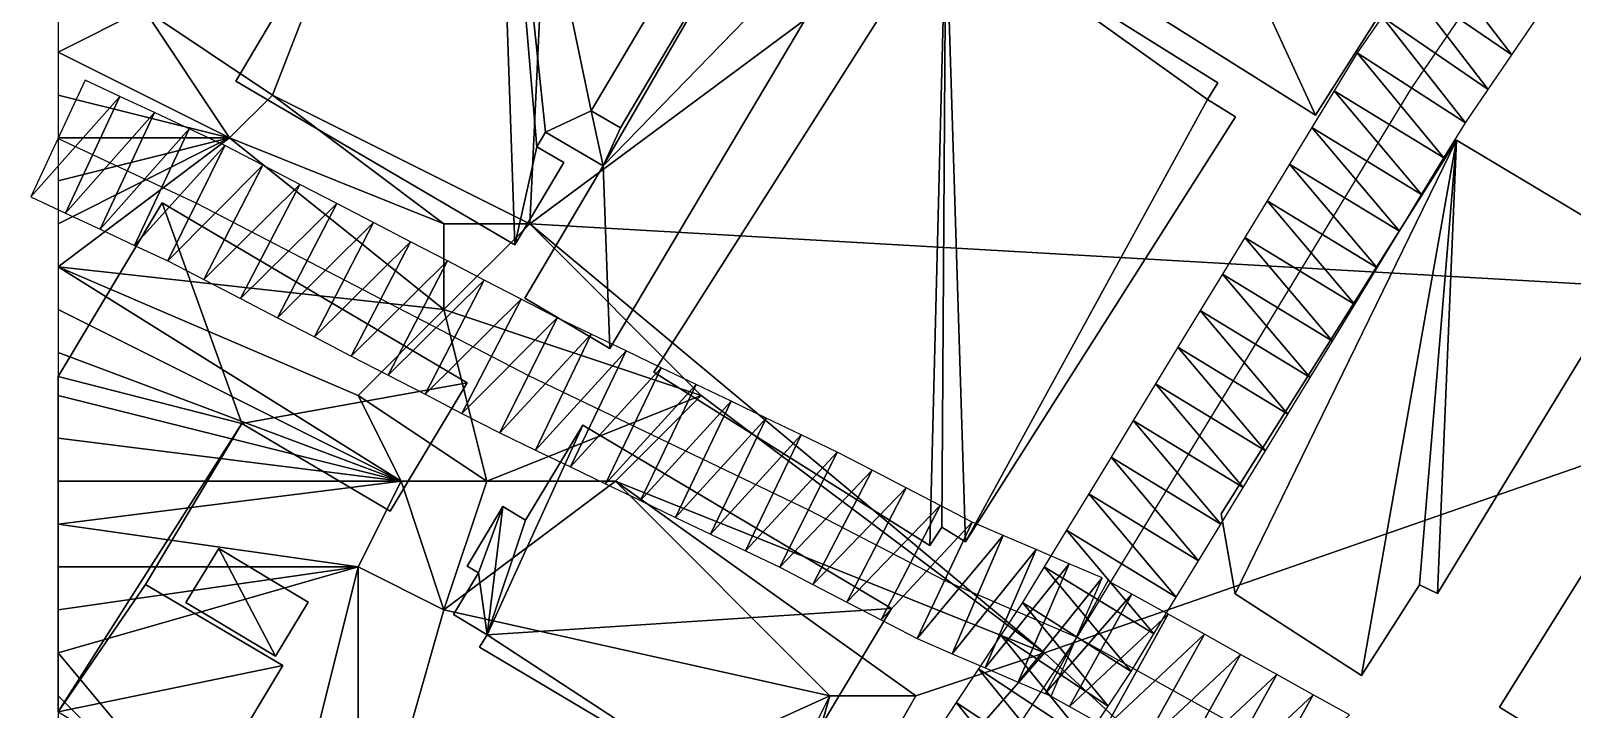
# Model space of a CAD drawing. Header units: metres. Extents: x -1103 to 901, y -902 to 905.
# Drawn here: x -1101.3 to -1029.4, y 79.4 to 111 of the extents above; entities that cross this region are included whole.
import ezdxf

# ---------------------------------------------------------------- set-up
doc = ezdxf.new("R2010")
doc.units = ezdxf.units.M
for name, color, linetype in [('OSM_BUILDING_FOOTPRINTS', 7, 'CONTINUOUS'), ('OSM_BUILDING_ROOFS', 1, 'CONTINUOUS'), ('OSM_BUILDING_WALLS', 8, 'CONTINUOUS'), ('OSM_ROAD_AXES', 2, 'CONTINUOUS'), ('OSM_ROAD_SURFACE', 9, 'CONTINUOUS'), ('OSM_TERRAIN', 3, 'CONTINUOUS')]:
    doc.layers.add(name, color=color, linetype=linetype)

msp = doc.modelspace()

# ---------------------------------------------------------------- linework, layer by layer
at = {"layer": 'OSM_BUILDING_FOOTPRINTS'}
for points in [[(-1059.004, 118.166, 16), (-1051.72, 129.579, 16), (-1034.078, 118.487, 16), (-1041.351, 107.063, 16), (-1059.004, 118.166, 16)], [(-1091.701, 108.643, 16.018), (-1079.664, 128.937, 16.018), (-1066.764, 121.384, 16.018), (-1075.131, 107.272, 16.018), (-1073.772, 106.476, 16.018), (-1064.962, 121.329, 16.018), (-1060.795, 118.885, 16.018), (-1074.269, 96.191, 16.018), (-1078.237, 98.525, 16.018), (-1074.578, 104.696, 16.018), (-1077.264, 106.277, 16.018), (-1077.673, 105.591, 16.018), (-1076.413, 104.862, 16.018), (-1078.69, 101.024, 16.018), (-1091.701, 108.643, 16.018)], [(-1072.213, 95.074, 16), (-1058.595, 116.518, 16), (-1045.905, 108.567, 16), (-1046.391, 107.793, 16), (-1045.087, 106.986, 16), (-1057.677, 87.168, 16), (-1058.782, 87.853, 16), (-1059.335, 87.002, 16), (-1072.213, 95.074, 16)], [(-1045.75, 88.484, 16), (-1034.774, 105.902, 16), (-1025.997, 100.649, 16), (-1035.658, 84.768, 16), (-1036.498, 85.166, 16), (-1039.206, 80.942, 16), (-1045.109, 84.746, 16), (-1045.75, 88.484, 16)], [(-1089.512, 81.405, 17.056), (-1095.923, 85.187, 17.056), (-1091.435, 92.696, 17.056), (-1084.504, 88.594, 17.056), (-1080.923, 94.577, 17.056), (-1095.149, 102.981, 17.056), (-1100, 94.873, 17.056), (-1100, 79.241, 17.056), (-1093.214, 75.234, 17.056)], [(-1032.773, 79.46, 16.001), (-1023.057, 95.02, 16.001), (-1015.496, 90.353, 16.001), (-1018.127, 86.14, 16.001), (-1019.95, 87.268, 16.001), (-1023.001, 82.391, 16.001), (-1019.221, 80.057, 16.001), (-1023.255, 73.599, 16.001), (-1032.773, 79.46, 16.001)], [(-1081.564, 83.783, 16.107), (-1080.392, 85.729, 16.107), (-1080.923, 86.039, 16.107), (-1079.254, 88.815, 16.107), (-1078.193, 88.185, 16.107), (-1075.529, 92.608, 16.107), (-1061.126, 84.071, 16.107), (-1066.973, 74.328, 16.107), (-1080.337, 82.257, 16.107), (-1079.983, 82.843, 16.107), (-1081.564, 83.783, 16.107)], [(-1094.033, 84.336, 17.602), (-1092.507, 86.857, 17.602), (-1088.329, 84.358, 17.602), (-1089.865, 81.836, 17.602), (-1094.033, 84.336, 17.602)]]:
    msp.add_polyline3d(points, close=True, dxfattribs=at)
at = {"layer": 'OSM_BUILDING_ROOFS'}
for points in [[(-1051.72, 129.579, 37.2), (-1059.004, 118.166, 37.2), (-1041.351, 107.063, 37.2)], [(-1051.72, 129.579, 37.2), (-1041.351, 107.063, 37.2), (-1034.078, 118.487, 37.2)], [(-1079.664, 128.937, 34.018), (-1091.701, 108.643, 34.018), (-1078.69, 101.024, 34.018)], [(-1075.131, 107.272, 34.018), (-1066.764, 121.384, 34.018), (-1079.664, 128.937, 34.018)], [(-1079.664, 128.937, 34.018), (-1078.69, 101.024, 34.018), (-1077.673, 105.591, 34.018)], [(-1079.664, 128.937, 34.018), (-1077.673, 105.591, 34.018), (-1077.264, 106.277, 34.018)], [(-1077.264, 106.277, 34.018), (-1075.131, 107.272, 34.018), (-1079.664, 128.937, 34.018)], [(-1074.578, 104.696, 34.018), (-1060.795, 118.885, 34.018), (-1064.962, 121.329, 34.018)], [(-1074.578, 104.696, 34.018), (-1064.962, 121.329, 34.018), (-1073.772, 106.476, 34.018)], [(-1074.578, 104.696, 34.018), (-1074.269, 96.191, 34.018), (-1060.795, 118.885, 34.018)], [(-1058.595, 116.518, 27.6), (-1072.213, 95.074, 27.6), (-1059.335, 87.002, 27.6)], [(-1058.595, 116.518, 27.6), (-1059.335, 87.002, 27.6), (-1058.782, 87.853, 27.6)], [(-1058.595, 116.518, 27.6), (-1058.782, 87.853, 27.6), (-1057.677, 87.168, 27.6)], [(-1046.391, 107.793, 27.6), (-1045.905, 108.567, 27.6), (-1058.595, 116.518, 27.6)], [(-1046.391, 107.793, 27.6), (-1058.595, 116.518, 27.6), (-1057.677, 87.168, 27.6)], [(-1077.264, 106.277, 34.018), (-1074.578, 104.696, 34.018), (-1075.131, 107.272, 34.018)], [(-1074.578, 104.696, 34.018), (-1073.772, 106.476, 34.018), (-1075.131, 107.272, 34.018)], [(-1057.677, 87.168, 27.6), (-1045.087, 106.986, 27.6), (-1046.391, 107.793, 27.6)], [(-1034.774, 105.902, 30.8), (-1045.75, 88.484, 30.8), (-1045.109, 84.746, 30.8)], [(-1034.774, 105.902, 30.8), (-1045.109, 84.746, 30.8), (-1039.206, 80.942, 30.8)], [(-1034.774, 105.902, 30.8), (-1039.206, 80.942, 30.8), (-1036.498, 85.166, 30.8)], [(-1034.774, 105.902, 30.8), (-1036.498, 85.166, 30.8), (-1035.658, 84.768, 30.8)], [(-1034.774, 105.902, 30.8), (-1035.658, 84.768, 30.8), (-1025.997, 100.649, 30.8)], [(-1078.69, 101.024, 34.018), (-1076.413, 104.862, 34.018), (-1077.673, 105.591, 34.018)], [(-1074.578, 104.696, 34.018), (-1078.237, 98.525, 34.018), (-1074.269, 96.191, 34.018)], [(-1091.435, 92.696, 31.856), (-1095.149, 102.981, 31.856), (-1100, 94.873, 31.856)], [(-1091.435, 92.696, 31.856), (-1080.923, 94.577, 31.856), (-1095.149, 102.981, 31.856)], [(-1023.057, 95.02, 27.601), (-1032.773, 79.46, 27.601), (-1023.255, 73.599, 27.601)], [(-1091.435, 92.696, 31.856), (-1100, 94.873, 31.856), (-1100, 79.241, 31.856)], [(-1091.435, 92.696, 31.856), (-1084.504, 88.594, 31.856), (-1080.923, 94.577, 31.856)], [(-1100, 79.241, 31.856), (-1095.923, 85.187, 31.856), (-1091.435, 92.696, 31.856)], [(-1079.983, 82.843, 30.907), (-1061.126, 84.071, 30.907), (-1075.529, 92.608, 30.907)], [(-1079.983, 82.843, 30.907), (-1075.529, 92.608, 30.907), (-1078.193, 88.185, 30.907)], [(-1079.254, 88.815, 30.907), (-1080.923, 86.039, 30.907), (-1080.392, 85.729, 30.907)], [(-1079.254, 88.815, 30.907), (-1080.392, 85.729, 30.907), (-1079.983, 82.843, 30.907)], [(-1079.983, 82.843, 30.907), (-1078.193, 88.185, 30.907), (-1079.254, 88.815, 30.907)], [(-1092.507, 86.857, 27.602), (-1094.033, 84.336, 27.602), (-1089.865, 81.836, 27.602)], [(-1092.507, 86.857, 27.602), (-1089.865, 81.836, 27.602), (-1088.329, 84.358, 27.602)], [(-1080.392, 85.729, 30.907), (-1081.564, 83.783, 30.907), (-1079.983, 82.843, 30.907)], [(-1100, 79.241, 31.856), (-1089.512, 81.405, 31.856), (-1095.923, 85.187, 31.856)], [(-1079.983, 82.843, 30.907), (-1066.973, 74.328, 30.907), (-1061.126, 84.071, 30.907)], [(-1079.983, 82.843, 30.907), (-1080.337, 82.257, 30.907), (-1066.973, 74.328, 30.907)], [(-1100, 79.241, 31.856), (-1093.214, 75.234, 31.856), (-1089.512, 81.405, 31.856)]]:
    msp.add_3dface(points, dxfattribs=at)
at = {"layer": 'OSM_BUILDING_WALLS'}
for points in [[(-1079.664, 128.937, 16.018), (-1091.701, 108.643, 16.018), (-1091.701, 108.643, 34.018)], [(-1079.664, 128.937, 16.018), (-1091.701, 108.643, 34.018), (-1079.664, 128.937, 34.018)], [(-1075.131, 107.272, 16.018), (-1066.764, 121.384, 16.018), (-1066.764, 121.384, 34.018)], [(-1075.131, 107.272, 16.018), (-1066.764, 121.384, 34.018), (-1075.131, 107.272, 34.018)], [(-1064.962, 121.329, 16.018), (-1073.772, 106.476, 16.018), (-1073.772, 106.476, 34.018)], [(-1064.962, 121.329, 16.018), (-1073.772, 106.476, 34.018), (-1064.962, 121.329, 34.018)], [(-1074.269, 96.191, 16.018), (-1060.795, 118.885, 16.018), (-1060.795, 118.885, 34.018)], [(-1074.269, 96.191, 16.018), (-1060.795, 118.885, 34.018), (-1074.269, 96.191, 34.018)], [(-1059.004, 118.166, 16), (-1041.351, 107.063, 16), (-1041.351, 107.063, 37.2)], [(-1059.004, 118.166, 16), (-1041.351, 107.063, 37.2), (-1059.004, 118.166, 37.2)], [(-1041.351, 107.063, 16), (-1034.078, 118.487, 16), (-1034.078, 118.487, 37.2)], [(-1041.351, 107.063, 16), (-1034.078, 118.487, 37.2), (-1041.351, 107.063, 37.2)], [(-1058.595, 116.518, 16), (-1072.213, 95.074, 16), (-1072.213, 95.074, 27.6)], [(-1058.595, 116.518, 16), (-1072.213, 95.074, 27.6), (-1058.595, 116.518, 27.6)], [(-1045.905, 108.567, 16), (-1058.595, 116.518, 16), (-1058.595, 116.518, 27.6)], [(-1045.905, 108.567, 16), (-1058.595, 116.518, 27.6), (-1045.905, 108.567, 27.6)], [(-1091.701, 108.643, 16.018), (-1078.69, 101.024, 16.018), (-1078.69, 101.024, 34.018)], [(-1091.701, 108.643, 16.018), (-1078.69, 101.024, 34.018), (-1091.701, 108.643, 34.018)], [(-1046.391, 107.793, 16), (-1045.905, 108.567, 16), (-1045.905, 108.567, 27.6)], [(-1046.391, 107.793, 16), (-1045.905, 108.567, 27.6), (-1046.391, 107.793, 27.6)], [(-1073.772, 106.476, 16.018), (-1075.131, 107.272, 16.018), (-1075.131, 107.272, 34.018)], [(-1073.772, 106.476, 16.018), (-1075.131, 107.272, 34.018), (-1073.772, 106.476, 34.018)], [(-1045.087, 106.986, 16), (-1046.391, 107.793, 16), (-1046.391, 107.793, 27.6)], [(-1045.087, 106.986, 16), (-1046.391, 107.793, 27.6), (-1045.087, 106.986, 27.6)], [(-1057.677, 87.168, 16), (-1045.087, 106.986, 16), (-1045.087, 106.986, 27.6)], [(-1057.677, 87.168, 16), (-1045.087, 106.986, 27.6), (-1057.677, 87.168, 27.6)], [(-1077.673, 105.591, 16.018), (-1077.264, 106.277, 16.018), (-1077.264, 106.277, 34.018)], [(-1077.673, 105.591, 16.018), (-1077.264, 106.277, 34.018), (-1077.673, 105.591, 34.018)], [(-1077.264, 106.277, 16.018), (-1074.578, 104.696, 16.018), (-1074.578, 104.696, 34.018)], [(-1077.264, 106.277, 16.018), (-1074.578, 104.696, 34.018), (-1077.264, 106.277, 34.018)], [(-1034.774, 105.902, 16), (-1045.75, 88.484, 16), (-1045.75, 88.484, 30.8)], [(-1034.774, 105.902, 16), (-1045.75, 88.484, 30.8), (-1034.774, 105.902, 30.8)], [(-1025.997, 100.649, 16), (-1034.774, 105.902, 16), (-1034.774, 105.902, 30.8)], [(-1025.997, 100.649, 16), (-1034.774, 105.902, 30.8), (-1025.997, 100.649, 30.8)], [(-1076.413, 104.862, 16.018), (-1077.673, 105.591, 16.018), (-1077.673, 105.591, 34.018)], [(-1076.413, 104.862, 16.018), (-1077.673, 105.591, 34.018), (-1076.413, 104.862, 34.018)], [(-1078.69, 101.024, 16.018), (-1076.413, 104.862, 16.018), (-1076.413, 104.862, 34.018)], [(-1078.69, 101.024, 16.018), (-1076.413, 104.862, 34.018), (-1078.69, 101.024, 34.018)], [(-1074.578, 104.696, 16.018), (-1078.237, 98.525, 16.018), (-1078.237, 98.525, 34.018)], [(-1074.578, 104.696, 16.018), (-1078.237, 98.525, 34.018), (-1074.578, 104.696, 34.018)], [(-1095.149, 102.981, 17.056), (-1100, 94.873, 17.056), (-1100, 94.873, 31.856)], [(-1095.149, 102.981, 17.056), (-1100, 94.873, 31.856), (-1095.149, 102.981, 31.856)], [(-1080.923, 94.577, 17.056), (-1095.149, 102.981, 17.056), (-1095.149, 102.981, 31.856)], [(-1080.923, 94.577, 17.056), (-1095.149, 102.981, 31.856), (-1080.923, 94.577, 31.856)], [(-1035.658, 84.768, 16), (-1025.997, 100.649, 16), (-1025.997, 100.649, 30.8)], [(-1035.658, 84.768, 16), (-1025.997, 100.649, 30.8), (-1035.658, 84.768, 30.8)], [(-1078.237, 98.525, 16.018), (-1074.269, 96.191, 16.018), (-1074.269, 96.191, 34.018)], [(-1078.237, 98.525, 16.018), (-1074.269, 96.191, 34.018), (-1078.237, 98.525, 34.018)], [(-1072.213, 95.074, 16), (-1059.335, 87.002, 16), (-1059.335, 87.002, 27.6)], [(-1072.213, 95.074, 16), (-1059.335, 87.002, 27.6), (-1072.213, 95.074, 27.6)], [(-1023.057, 95.02, 16.001), (-1032.773, 79.46, 16.001), (-1032.773, 79.46, 27.601)], [(-1023.057, 95.02, 16.001), (-1032.773, 79.46, 27.601), (-1023.057, 95.02, 27.601)], [(-1100, 94.873, 17.056), (-1100, 79.241, 17.056), (-1100, 79.241, 31.856)], [(-1100, 94.873, 17.056), (-1100, 79.241, 31.856), (-1100, 94.873, 31.856)], [(-1084.504, 88.594, 17.056), (-1080.923, 94.577, 17.056), (-1080.923, 94.577, 31.856)], [(-1084.504, 88.594, 17.056), (-1080.923, 94.577, 31.856), (-1084.504, 88.594, 31.856)], [(-1095.923, 85.187, 17.056), (-1091.435, 92.696, 17.056), (-1091.435, 92.696, 31.856)], [(-1095.923, 85.187, 17.056), (-1091.435, 92.696, 31.856), (-1095.923, 85.187, 31.856)], [(-1091.435, 92.696, 17.056), (-1084.504, 88.594, 17.056), (-1084.504, 88.594, 31.856)], [(-1091.435, 92.696, 17.056), (-1084.504, 88.594, 31.856), (-1091.435, 92.696, 31.856)], [(-1075.529, 92.608, 16.107), (-1078.193, 88.185, 16.107), (-1078.193, 88.185, 30.907)], [(-1075.529, 92.608, 16.107), (-1078.193, 88.185, 30.907), (-1075.529, 92.608, 30.907)], [(-1061.126, 84.071, 16.107), (-1075.529, 92.608, 16.107), (-1075.529, 92.608, 30.907)], [(-1061.126, 84.071, 16.107), (-1075.529, 92.608, 30.907), (-1061.126, 84.071, 30.907)], [(-1079.254, 88.815, 16.107), (-1080.923, 86.039, 16.107), (-1080.923, 86.039, 30.907)], [(-1079.254, 88.815, 16.107), (-1080.923, 86.039, 30.907), (-1079.254, 88.815, 30.907)], [(-1078.193, 88.185, 16.107), (-1079.254, 88.815, 16.107), (-1079.254, 88.815, 30.907)], [(-1078.193, 88.185, 16.107), (-1079.254, 88.815, 30.907), (-1078.193, 88.185, 30.907)], [(-1045.75, 88.484, 16), (-1045.109, 84.746, 16), (-1045.109, 84.746, 30.8)], [(-1045.75, 88.484, 16), (-1045.109, 84.746, 30.8), (-1045.75, 88.484, 30.8)], [(-1059.335, 87.002, 16), (-1058.782, 87.853, 16), (-1058.782, 87.853, 27.6)], [(-1059.335, 87.002, 16), (-1058.782, 87.853, 27.6), (-1059.335, 87.002, 27.6)], [(-1058.782, 87.853, 16), (-1057.677, 87.168, 16), (-1057.677, 87.168, 27.6)], [(-1058.782, 87.853, 16), (-1057.677, 87.168, 27.6), (-1058.782, 87.853, 27.6)], [(-1092.507, 86.857, 17.602), (-1094.033, 84.336, 17.602), (-1094.033, 84.336, 27.602)], [(-1092.507, 86.857, 17.602), (-1094.033, 84.336, 27.602), (-1092.507, 86.857, 27.602)], [(-1088.329, 84.358, 17.602), (-1092.507, 86.857, 17.602), (-1092.507, 86.857, 27.602)], [(-1088.329, 84.358, 17.602), (-1092.507, 86.857, 27.602), (-1088.329, 84.358, 27.602)], [(-1080.392, 85.729, 16.107), (-1081.564, 83.783, 16.107), (-1081.564, 83.783, 30.907)], [(-1080.392, 85.729, 16.107), (-1081.564, 83.783, 30.907), (-1080.392, 85.729, 30.907)], [(-1080.923, 86.039, 16.107), (-1080.392, 85.729, 16.107), (-1080.392, 85.729, 30.907)], [(-1080.923, 86.039, 16.107), (-1080.392, 85.729, 30.907), (-1080.923, 86.039, 30.907)], [(-1089.512, 81.405, 17.056), (-1095.923, 85.187, 17.056), (-1095.923, 85.187, 31.856)], [(-1089.512, 81.405, 17.056), (-1095.923, 85.187, 31.856), (-1089.512, 81.405, 31.856)], [(-1039.206, 80.942, 16), (-1036.498, 85.166, 16), (-1036.498, 85.166, 30.8)], [(-1039.206, 80.942, 16), (-1036.498, 85.166, 30.8), (-1039.206, 80.942, 30.8)], [(-1036.498, 85.166, 16), (-1035.658, 84.768, 16), (-1035.658, 84.768, 30.8)], [(-1036.498, 85.166, 16), (-1035.658, 84.768, 30.8), (-1036.498, 85.166, 30.8)], [(-1094.033, 84.336, 17.602), (-1089.865, 81.836, 17.602), (-1089.865, 81.836, 27.602)], [(-1094.033, 84.336, 17.602), (-1089.865, 81.836, 27.602), (-1094.033, 84.336, 27.602)], [(-1089.865, 81.836, 17.602), (-1088.329, 84.358, 17.602), (-1088.329, 84.358, 27.602)], [(-1089.865, 81.836, 17.602), (-1088.329, 84.358, 27.602), (-1089.865, 81.836, 27.602)], [(-1045.109, 84.746, 16), (-1039.206, 80.942, 16), (-1039.206, 80.942, 30.8)], [(-1045.109, 84.746, 16), (-1039.206, 80.942, 30.8), (-1045.109, 84.746, 30.8)], [(-1081.564, 83.783, 16.107), (-1079.983, 82.843, 16.107), (-1079.983, 82.843, 30.907)], [(-1081.564, 83.783, 16.107), (-1079.983, 82.843, 30.907), (-1081.564, 83.783, 30.907)], [(-1066.973, 74.328, 16.107), (-1061.126, 84.071, 16.107), (-1061.126, 84.071, 30.907)], [(-1066.973, 74.328, 16.107), (-1061.126, 84.071, 30.907), (-1066.973, 74.328, 30.907)], [(-1079.983, 82.843, 16.107), (-1080.337, 82.257, 16.107), (-1080.337, 82.257, 30.907)], [(-1079.983, 82.843, 16.107), (-1080.337, 82.257, 30.907), (-1079.983, 82.843, 30.907)], [(-1080.337, 82.257, 16.107), (-1066.973, 74.328, 16.107), (-1066.973, 74.328, 30.907)], [(-1080.337, 82.257, 16.107), (-1066.973, 74.328, 30.907), (-1080.337, 82.257, 30.907)], [(-1093.214, 75.234, 17.056), (-1089.512, 81.405, 17.056), (-1089.512, 81.405, 31.856)], [(-1093.214, 75.234, 17.056), (-1089.512, 81.405, 31.856), (-1093.214, 75.234, 31.856)], [(-1032.773, 79.46, 16.001), (-1023.255, 73.599, 16.001), (-1023.255, 73.599, 27.601)], [(-1032.773, 79.46, 16.001), (-1023.255, 73.599, 27.601), (-1032.773, 79.46, 27.601)]]:
    msp.add_3dface(points, dxfattribs=at)
at = {"layer": 'OSM_ROAD_AXES'}
for points in [[(-1014.745, 140.705, 18.026), (-1036.885, 108.335, 18.049), (-1052.493, 82.733, 18.002), (-1068.067, 59.166, 18.146), (-1089.886, 25.325, 18.015), (-1100, 8.078, 18.327)], [(-1100, 105.972, 19.146), (-1093.547, 102.959, 19.337), (-1078.06, 94.931, 18.935), (-1065.006, 88.671, 18.248), (-1058.65, 85.376, 18.106), (-1052.493, 82.733, 18.002)], [(-1052.493, 82.733, 18.002), (-1051.376, 82.114, 18.007), (-1004.01, 55.838, 18.897), (-1000.716, 54.622, 18.937), (-997.699, 53.759, 18.971), (-992.592, 52.3, 19.028), (-989.331, 50.829, 19.071)]]:
    msp.add_polyline3d(points, dxfattribs=at)
at = {"layer": 'OSM_ROAD_SURFACE'}
for points in [[(-1036.04, 114.884, 18.095), (-1037.147, 113.266, 18.096), (-1032.195, 109.878, 18.097)], [(-1036.04, 114.884, 18.095), (-1032.195, 109.878, 18.097), (-1031.088, 111.497, 18.096)], [(-1037.147, 113.266, 18.096), (-1038.254, 111.647, 18.097), (-1033.302, 108.26, 18.098)], [(-1037.147, 113.266, 18.096), (-1033.302, 108.26, 18.098), (-1032.195, 109.878, 18.097)], [(-1038.254, 111.647, 18.097), (-1039.405, 109.962, 18.099), (-1034.365, 106.707, 18.099)], [(-1038.254, 111.647, 18.097), (-1034.365, 106.707, 18.099), (-1033.302, 108.26, 18.098)], [(-1039.405, 109.962, 18.099), (-1040.487, 108.19, 18.1), (-1035.364, 105.067, 18.101)], [(-1039.405, 109.962, 18.099), (-1035.364, 105.067, 18.101), (-1034.365, 106.707, 18.099)], [(-1101.269, 103.254, 19.279), (-1097.118, 107.937, 19.147), (-1098.731, 108.69, 19.08)], [(-1101.269, 103.254, 19.279), (-1099.656, 102.5, 19.313), (-1097.118, 107.937, 19.147)], [(-1099.656, 102.5, 19.313), (-1095.504, 107.184, 19.215), (-1097.118, 107.937, 19.147)], [(-1040.487, 108.19, 18.1), (-1041.528, 106.483, 18.101), (-1036.405, 103.36, 18.102)], [(-1040.487, 108.19, 18.1), (-1036.405, 103.36, 18.102), (-1035.364, 105.067, 18.101)], [(-1099.656, 102.5, 19.313), (-1098.042, 101.747, 19.447), (-1095.504, 107.184, 19.215)], [(-1098.042, 101.747, 19.447), (-1093.891, 106.431, 19.277), (-1095.504, 107.184, 19.215)], [(-1098.042, 101.747, 19.447), (-1096.429, 100.994, 19.465), (-1093.891, 106.431, 19.277)], [(-1096.429, 100.994, 19.465), (-1092.219, 105.649, 19.312), (-1093.891, 106.431, 19.277)], [(-1041.528, 106.483, 18.101), (-1042.568, 104.776, 18.102), (-1037.445, 101.653, 18.103)], [(-1041.528, 106.483, 18.101), (-1037.445, 101.653, 18.103), (-1036.405, 103.36, 18.102)], [(-1096.429, 100.994, 19.465), (-1094.874, 100.269, 19.462), (-1092.219, 105.649, 19.312)], [(-1094.874, 100.269, 19.462), (-1090.445, 104.73, 19.31), (-1092.219, 105.649, 19.312)], [(-1094.874, 100.269, 19.462), (-1093.207, 99.404, 19.46), (-1090.445, 104.73, 19.31)], [(-1093.207, 99.404, 19.46), (-1088.724, 103.838, 19.25), (-1090.445, 104.73, 19.31)], [(-1042.568, 104.776, 18.102), (-1043.609, 103.069, 18.103), (-1038.486, 99.946, 18.104)], [(-1042.568, 104.776, 18.102), (-1038.486, 99.946, 18.104), (-1037.445, 101.653, 18.103)], [(-1093.207, 99.404, 19.46), (-1091.486, 98.512, 19.458), (-1088.724, 103.838, 19.25)], [(-1091.486, 98.512, 19.458), (-1087.004, 102.946, 19.187), (-1088.724, 103.838, 19.25)], [(-1091.486, 98.512, 19.458), (-1089.765, 97.62, 19.455), (-1087.004, 102.946, 19.187)], [(-1089.765, 97.62, 19.455), (-1085.283, 102.054, 19.124), (-1087.004, 102.946, 19.187)], [(-1043.609, 103.069, 18.103), (-1044.649, 101.362, 18.105), (-1039.526, 98.239, 18.1)], [(-1043.609, 103.069, 18.103), (-1039.526, 98.239, 18.1), (-1038.486, 99.946, 18.104)], [(-1089.765, 97.62, 19.455), (-1088.044, 96.727, 19.453), (-1085.283, 102.054, 19.124)], [(-1088.044, 96.727, 19.453), (-1083.562, 101.162, 19.06), (-1085.283, 102.054, 19.124)], [(-1044.649, 101.362, 18.105), (-1045.69, 99.656, 18.104), (-1040.567, 96.533, 18.094)], [(-1044.649, 101.362, 18.105), (-1040.567, 96.533, 18.094), (-1039.526, 98.239, 18.1)], [(-1088.044, 96.727, 19.453), (-1086.324, 95.835, 19.451), (-1083.562, 101.162, 19.06)], [(-1086.324, 95.835, 19.451), (-1081.842, 100.27, 18.989), (-1083.562, 101.162, 19.06)], [(-1086.324, 95.835, 19.451), (-1084.603, 94.943, 19.423), (-1081.842, 100.27, 18.989)], [(-1084.603, 94.943, 19.423), (-1080.121, 99.378, 18.857), (-1081.842, 100.27, 18.989)], [(-1084.603, 94.943, 19.423), (-1082.882, 94.051, 19.277), (-1080.121, 99.378, 18.857)], [(-1082.882, 94.051, 19.277), (-1078.4, 98.486, 18.778), (-1080.121, 99.378, 18.857)], [(-1045.69, 99.656, 18.104), (-1046.73, 97.949, 18.099), (-1041.607, 94.826, 18.089)], [(-1045.69, 99.656, 18.104), (-1041.607, 94.826, 18.089), (-1040.567, 96.533, 18.094)], [(-1082.882, 94.051, 19.277), (-1081.162, 93.159, 19.131), (-1078.4, 98.486, 18.778)], [(-1081.162, 93.159, 19.131), (-1076.72, 97.614, 18.701), (-1078.4, 98.486, 18.778)], [(-1046.73, 97.949, 18.099), (-1047.771, 96.242, 18.094), (-1042.648, 93.119, 18.084)], [(-1046.73, 97.949, 18.099), (-1042.648, 93.119, 18.084), (-1041.607, 94.826, 18.089)], [(-1081.162, 93.159, 19.131), (-1079.401, 92.247, 18.982), (-1076.72, 97.614, 18.701)], [(-1079.401, 92.247, 18.982), (-1075.131, 96.853, 18.617), (-1076.72, 97.614, 18.701)], [(-1079.401, 92.247, 18.982), (-1077.725, 91.443, 18.843), (-1075.131, 96.853, 18.617)], [(-1077.725, 91.443, 18.843), (-1073.499, 96.071, 18.531), (-1075.131, 96.853, 18.617)], [(-1077.725, 91.443, 18.843), (-1076.093, 90.661, 18.687), (-1073.499, 96.071, 18.531)], [(-1076.093, 90.661, 18.687), (-1071.868, 95.289, 18.445), (-1073.499, 96.071, 18.531)], [(-1047.771, 96.242, 18.094), (-1048.811, 94.535, 18.088), (-1043.688, 91.412, 18.079)], [(-1047.771, 96.242, 18.094), (-1043.688, 91.412, 18.079), (-1042.648, 93.119, 18.084)], [(-1076.093, 90.661, 18.687), (-1074.462, 89.878, 18.519), (-1071.868, 95.289, 18.445)], [(-1074.462, 89.878, 18.519), (-1070.236, 94.506, 18.341), (-1071.868, 95.289, 18.445)], [(-1074.462, 89.878, 18.519), (-1072.83, 89.096, 18.473), (-1070.236, 94.506, 18.341)], [(-1072.83, 89.096, 18.473), (-1068.604, 93.724, 18.196), (-1070.236, 94.506, 18.341)], [(-1048.811, 94.535, 18.088), (-1049.852, 92.829, 18.083), (-1044.729, 89.705, 18.074)], [(-1048.811, 94.535, 18.088), (-1044.729, 89.705, 18.074), (-1043.688, 91.412, 18.079)], [(-1072.83, 89.096, 18.473), (-1071.198, 88.313, 18.425), (-1068.604, 93.724, 18.196)], [(-1071.198, 88.313, 18.425), (-1066.972, 92.941, 18.084), (-1068.604, 93.724, 18.196)], [(-1071.198, 88.313, 18.425), (-1069.566, 87.531, 18.388), (-1066.972, 92.941, 18.084)], [(-1069.566, 87.531, 18.388), (-1065.34, 92.159, 18.081), (-1066.972, 92.941, 18.084)], [(-1049.852, 92.829, 18.083), (-1050.892, 91.122, 18.078), (-1045.769, 87.999, 18.068)], [(-1049.852, 92.829, 18.083), (-1045.769, 87.999, 18.068), (-1044.729, 89.705, 18.074)], [(-1069.566, 87.531, 18.388), (-1067.934, 86.749, 18.351), (-1065.34, 92.159, 18.081)], [(-1067.934, 86.749, 18.351), (-1063.667, 91.356, 18.079), (-1065.34, 92.159, 18.081)], [(-1067.934, 86.749, 18.351), (-1066.344, 85.987, 18.315), (-1063.667, 91.356, 18.079)], [(-1066.344, 85.987, 18.315), (-1062.036, 90.511, 18.076), (-1063.667, 91.356, 18.079)], [(-1050.892, 91.122, 18.078), (-1051.933, 89.415, 18.073), (-1046.81, 86.292, 18.063)], [(-1050.892, 91.122, 18.078), (-1046.81, 86.292, 18.063), (-1045.769, 87.999, 18.068)], [(-1066.344, 85.987, 18.315), (-1064.797, 85.184, 18.279), (-1062.036, 90.511, 18.076)], [(-1064.797, 85.184, 18.279), (-1060.447, 89.687, 18.074), (-1062.036, 90.511, 18.076)], [(-1064.797, 85.184, 18.279), (-1063.208, 84.36, 18.242), (-1060.447, 89.687, 18.074)], [(-1063.208, 84.36, 18.242), (-1058.858, 88.863, 18.071), (-1060.447, 89.687, 18.074)], [(-1051.933, 89.415, 18.073), (-1052.973, 87.708, 18.067), (-1047.85, 84.585, 18.058)], [(-1051.933, 89.415, 18.073), (-1047.85, 84.585, 18.058), (-1046.81, 86.292, 18.063)], [(-1063.208, 84.36, 18.242), (-1061.619, 83.537, 18.206), (-1058.858, 88.863, 18.071)], [(-1061.619, 83.537, 18.206), (-1057.363, 88.086, 18.069), (-1058.858, 88.863, 18.071)], [(-1061.619, 83.537, 18.206), (-1059.936, 82.666, 18.167), (-1057.363, 88.086, 18.069)], [(-1059.936, 82.666, 18.167), (-1055.927, 87.472, 18.067), (-1057.363, 88.086, 18.069)], [(-1052.973, 87.708, 18.067), (-1054.014, 86.001, 18.062), (-1048.891, 82.878, 18.06)], [(-1052.973, 87.708, 18.067), (-1048.891, 82.878, 18.06), (-1047.85, 84.585, 18.058)], [(-1059.936, 82.666, 18.167), (-1058.294, 81.958, 18.13), (-1055.927, 87.472, 18.067)], [(-1058.294, 81.958, 18.13), (-1054.388, 86.811, 18.065), (-1055.927, 87.472, 18.067)], [(-1058.294, 81.958, 18.13), (-1056.754, 81.298, 18.096), (-1054.388, 86.811, 18.065)], [(-1056.754, 81.298, 18.096), (-1052.848, 86.15, 18.063), (-1054.388, 86.811, 18.065)], [(-1056.754, 81.298, 18.096), (-1055.215, 80.637, 18.065), (-1052.848, 86.15, 18.063)], [(-1055.215, 80.637, 18.065), (-1051.309, 85.49, 18.061), (-1052.848, 86.15, 18.063)], [(-1054.014, 86.001, 18.062), (-1055.026, 84.34, 18.057), (-1049.959, 81.126, 18.066)], [(-1054.014, 86.001, 18.062), (-1049.959, 81.126, 18.066), (-1048.891, 82.878, 18.06)], [(-1055.215, 80.637, 18.065), (-1053.676, 79.976, 18.069), (-1051.309, 85.49, 18.061)], [(-1053.948, 80.11, 18.068), (-1049.921, 84.737, 18.058), (-1051.037, 85.356, 18.06)], [(-1055.026, 84.34, 18.057), (-1056.034, 82.816, 18.095), (-1051.028, 79.508, 18.071)], [(-1055.026, 84.34, 18.057), (-1051.028, 79.508, 18.071), (-1049.959, 81.126, 18.066)], [(-1053.948, 80.11, 18.068), (-1052.831, 79.49, 18.073), (-1049.921, 84.737, 18.058)], [(-1052.831, 79.49, 18.073), (-1048.229, 83.799, 18.057), (-1049.921, 84.737, 18.058)], [(-1052.831, 79.49, 18.073), (-1051.14, 78.552, 18.079), (-1048.229, 83.799, 18.057)], [(-1051.14, 78.552, 18.079), (-1046.538, 82.86, 18.067), (-1048.229, 83.799, 18.057)], [(-1056.034, 82.816, 18.095), (-1057.072, 81.245, 18.102), (-1052.066, 77.937, 18.087)], [(-1056.034, 82.816, 18.095), (-1052.066, 77.937, 18.087), (-1051.028, 79.508, 18.071)], [(-1051.14, 78.552, 18.079), (-1049.448, 77.614, 18.086), (-1046.538, 82.86, 18.067)], [(-1049.448, 77.614, 18.086), (-1044.846, 81.922, 18.076), (-1046.538, 82.86, 18.067)], [(-1057.072, 81.245, 18.102), (-1058.11, 79.674, 18.112), (-1053.105, 76.366, 18.104)], [(-1057.072, 81.245, 18.102), (-1053.105, 76.366, 18.104), (-1052.066, 77.937, 18.087)], [(-1049.448, 77.614, 18.086), (-1047.757, 76.675, 18.095), (-1044.846, 81.922, 18.076)], [(-1047.757, 76.675, 18.095), (-1043.154, 80.984, 18.086), (-1044.846, 81.922, 18.076)], [(-1047.757, 76.675, 18.095), (-1046.065, 75.737, 18.104), (-1043.154, 80.984, 18.086)], [(-1046.065, 75.737, 18.104), (-1041.463, 80.045, 18.095), (-1043.154, 80.984, 18.086)], [(-1046.065, 75.737, 18.104), (-1044.373, 74.798, 18.114), (-1041.463, 80.045, 18.095)], [(-1044.373, 74.798, 18.114), (-1039.771, 79.107, 18.105), (-1041.463, 80.045, 18.095)], [(-1058.11, 79.674, 18.112), (-1059.149, 78.102, 18.124), (-1054.143, 74.794, 18.12)], [(-1058.11, 79.674, 18.112), (-1054.143, 74.794, 18.12), (-1053.105, 76.366, 18.104)]]:
    msp.add_3dface(points, dxfattribs=at)
at = {"layer": 'OSM_TERRAIN'}
for points in [[(-1078, 102, 18.061), (-1008, 98, 18.049), (-1016, 148, 18.022)], [(-1078, 102, 18.061), (-1016, 148, 18.022), (-1076, 144, 18.015)], [(-1090, 108, 18.056), (-1076, 144, 18.015), (-1096, 112, 18.677)], [(-1078, 102, 18.061), (-1076, 144, 18.015), (-1090, 108, 18.056)], [(-1092, 106, 19.252), (-1096, 112, 18.677), (-1100, 110, 18.883)], [(-1100, 110, 18.883), (-1096, 112, 18.677), (-1100, 112, 18.697)], [(-1092, 106, 19.252), (-1090, 108, 18.056), (-1096, 112, 18.677)], [(-1100, 108, 19.145), (-1092, 106, 19.252), (-1100, 110, 18.883)], [(-1100, 106, 19.145), (-1092, 106, 19.252), (-1100, 108, 19.145)], [(-1092, 106, 19.252), (-1082, 102, 18.708), (-1090, 108, 18.056)], [(-1082, 102, 18.708), (-1078, 102, 18.061), (-1090, 108, 18.056)], [(-1100, 100, 19.481), (-1082, 98, 19.302), (-1092, 106, 19.252)], [(-1100, 102, 19.278), (-1092, 106, 19.252), (-1100, 104, 19.194)], [(-1100, 102, 19.278), (-1100, 100, 19.481), (-1092, 106, 19.252)], [(-1100, 104, 19.194), (-1092, 106, 19.252), (-1100, 106, 19.145)], [(-1082, 98, 19.302), (-1082, 102, 18.708), (-1092, 106, 19.252)], [(-1082, 98, 19.302), (-1070, 94, 18.365), (-1078, 102, 18.061)], [(-1082, 98, 19.302), (-1078, 102, 18.061), (-1082, 102, 18.708)], [(-1070, 94, 18.365), (-1054, 82, 18), (-1078, 102, 18.061)], [(-1054, 82, 18), (-1008, 98, 18.049), (-1078, 102, 18.061)], [(-1084, 90, 19.629), (-1086, 94, 19.435), (-1100, 100, 19.481)], [(-1084, 90, 19.629), (-1100, 100, 19.481), (-1100, 98, 19.612)], [(-1086, 94, 19.435), (-1082, 98, 19.302), (-1100, 100, 19.481)], [(-1100, 96, 19.638), (-1084, 90, 19.629), (-1100, 98, 19.612)], [(-1086, 94, 19.435), (-1080, 90, 18.895), (-1082, 98, 19.302)], [(-1080, 90, 18.895), (-1070, 94, 18.365), (-1082, 98, 19.302)], [(-1028, 58, 18.195), (-1008, 98, 18.049), (-1054, 82, 18)], [(-1100, 94, 19.629), (-1084, 90, 19.629), (-1100, 96, 19.638)], [(-1100, 92, 19.629), (-1084, 90, 19.629), (-1100, 94, 19.629)], [(-1084, 90, 19.629), (-1080, 90, 18.895), (-1086, 94, 19.435)], [(-1074, 90, 18.441), (-1070, 94, 18.365), (-1080, 90, 18.895)], [(-1074, 90, 18.441), (-1054, 82, 18), (-1070, 94, 18.365)], [(-1100, 92, 19.629), (-1100, 90, 19.629), (-1084, 90, 19.629)], [(-1100, 88, 19.629), (-1084, 90, 19.629), (-1100, 90, 19.629)], [(-1100, 88, 19.629), (-1086, 86, 19.452), (-1084, 90, 19.629)], [(-1086, 86, 19.452), (-1082, 84, 18.682), (-1084, 90, 19.629)], [(-1084, 90, 19.629), (-1082, 84, 18.682), (-1080, 90, 18.895)], [(-1082, 84, 18.682), (-1064, 80, 18.626), (-1074, 90, 18.441)], [(-1082, 84, 18.682), (-1074, 90, 18.441), (-1080, 90, 18.895)], [(-1064, 80, 18.626), (-1060, 80, 18.097), (-1074, 90, 18.441)], [(-1060, 80, 18.097), (-1054, 82, 18), (-1074, 90, 18.441)], [(-1100, 86, 19.629), (-1086, 86, 19.452), (-1100, 88, 19.629)], [(-1090, 70, 19.436), (-1086, 86, 19.452), (-1100, 82, 19.629)], [(-1100, 84, 19.629), (-1086, 86, 19.452), (-1100, 86, 19.629)], [(-1100, 84, 19.629), (-1100, 82, 19.629), (-1086, 86, 19.452)], [(-1090, 70, 19.436), (-1086, 70, 18.846), (-1086, 86, 19.452)], [(-1086, 86, 19.452), (-1086, 70, 18.846), (-1082, 84, 18.682)], [(-1064, 80, 18.626), (-1082, 84, 18.682), (-1086, 70, 18.846)], [(-1100, 80, 19.629), (-1090, 70, 19.436), (-1100, 82, 19.629)], [(-1068, 66, 18.177), (-1028, 58, 18.195), (-1054, 82, 18)], [(-1068, 66, 18.177), (-1054, 82, 18), (-1060, 80, 18.097)], [(-1100, 78, 19.738), (-1090, 70, 19.436), (-1100, 80, 19.629)], [(-1086, 70, 18.846), (-1070, 68, 18.716), (-1064, 80, 18.626)], [(-1070, 68, 18.716), (-1068, 66, 18.177), (-1064, 80, 18.626)], [(-1068, 66, 18.177), (-1060, 80, 18.097), (-1064, 80, 18.626)]]:
    msp.add_3dface(points, dxfattribs=at)

doc.saveas('drawing.dxf')
